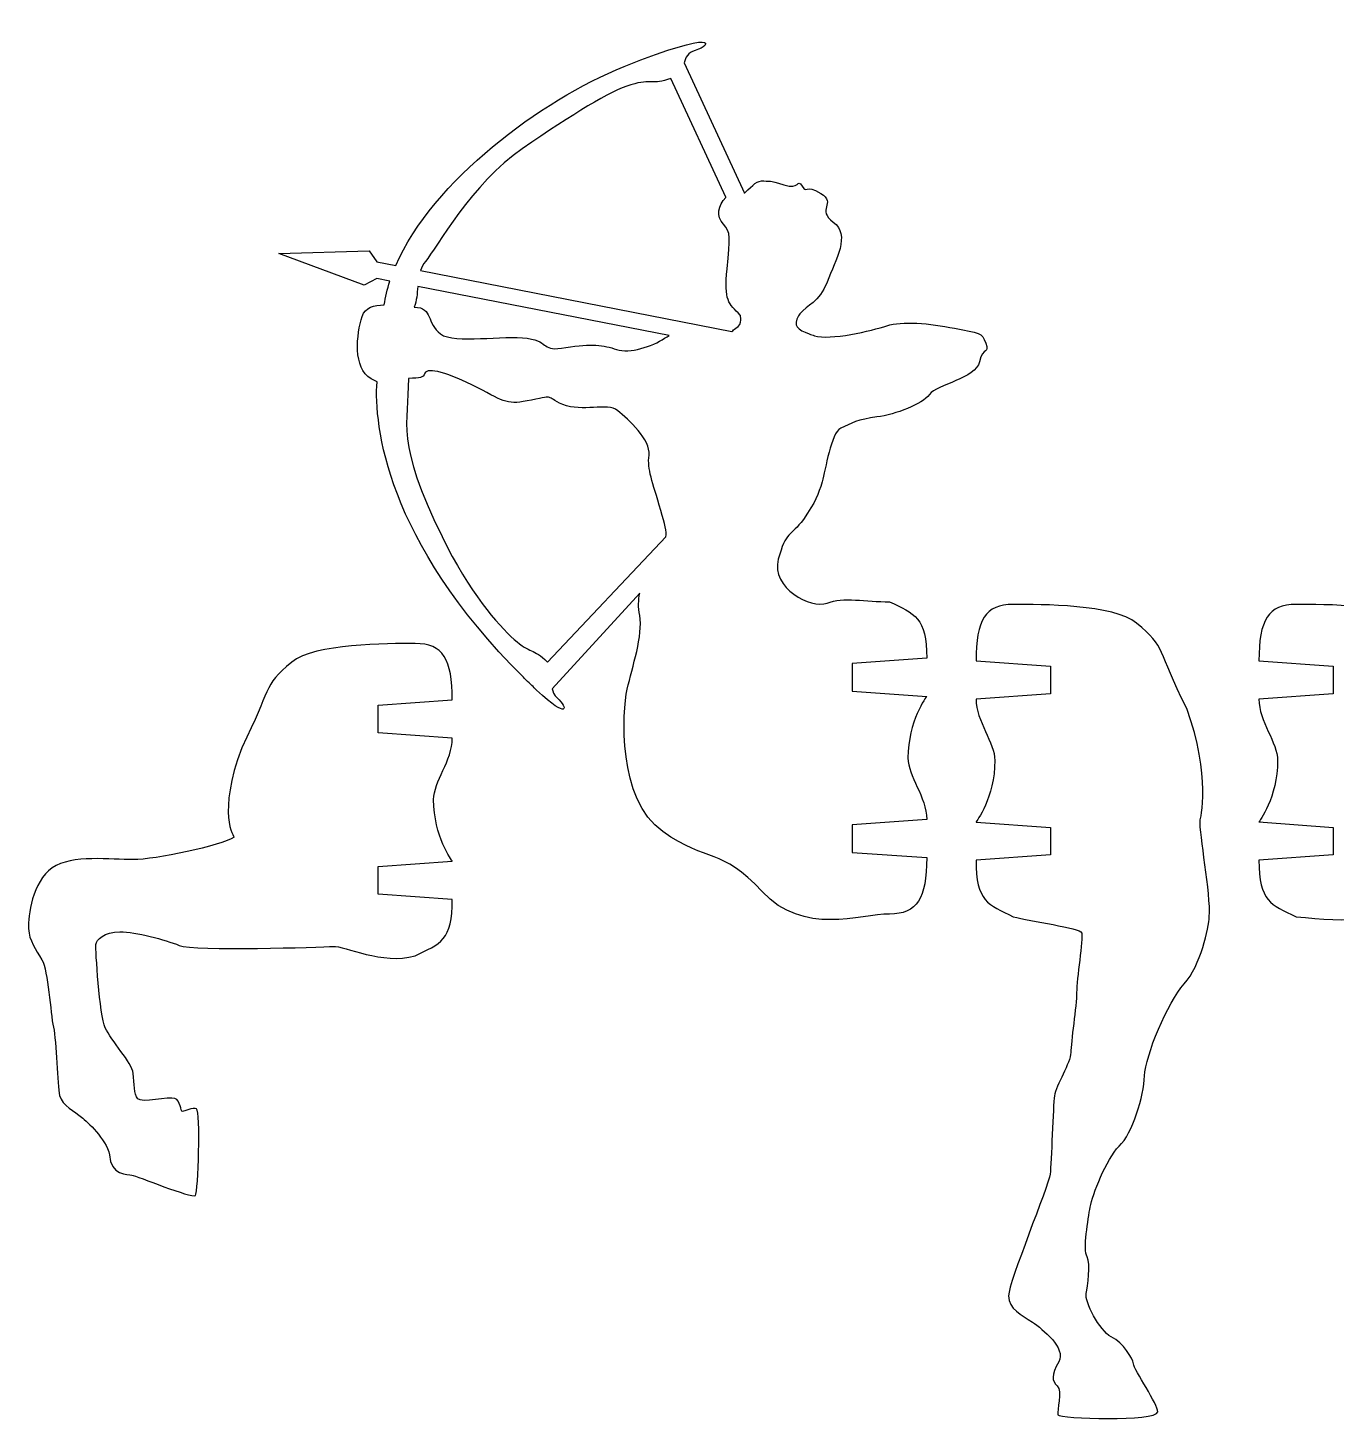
# Model space of a CAD drawing. Extents: x -102 to 434, y -1398 to -13.
# Drawn here: x 57.7 to 180.8, y -144.8 to -13.5 of the extents above; entities that cross this region are included whole.
import ezdxf

# ---------------------------------------------------------------- set-up
doc = ezdxf.new("R2010")
doc.units = 0
doc.layers.add('LAYER_1', color=7, linetype='CONTINUOUS')

msp = doc.modelspace()

# ---------------------------------------------------------------- linework, layer by layer
at = {"layer": 'LAYER_1'}
for points, knots in [([(147.85, -43.2), (147.49, -42.14), (147.26, -42.26), (144.9, -41.79), (142.55, -41.32), (139.96, -41.08), (138.55, -41.55), (137.14, -42.02), (133.15, -42.96), (131.73, -42.49), (131.55, -42.43), (131.38, -42.38), (131.23, -42.32), (130.15, -41.92), (129.65, -41.54), (130.23, -40.61), (130.27, -40.55), (130.32, -40.49), (130.36, -40.44), (131.05, -39.55), (132.14, -39.43), (132.91, -37.44), (133.73, -35.32), (135.15, -32.97), (133.5, -31.79), (131.85, -30.61), (133.85, -30.03), (132.32, -29.09), (130.79, -28.15), (131.04, -29.18), (130.56, -28.4), (130.07, -27.63), (130.36, -28.82), (128.84, -28.29), (127.32, -27.76), (127.62, -27.98), (126.96, -27.92), (126.3, -27.85), (125.99, -28.29), (125.18, -29.02), (125.16, -29.04), (125.14, -29.05), (125.13, -29.07), (125.13, -29.07), (119.47, -16.79), (119.47, -16.79), (119.47, -16.79), (119.47, -16.79), (119.47, -16.79), (119.61, -16.3), (119.76, -15.84), (120.51, -15.62), (122.09, -15.15), (122.85, -13.51), (113.8, -17.15), (105.96, -20.31), (95.78, -27.89), (92.31, -35.88), (92.31, -35.88), (90.51, -35.53), (90.51, -35.53), (90.51, -35.53), (89.81, -34.51), (89.81, -34.51), (89.81, -34.51), (81.3, -34.76), (81.3, -34.76), (81.3, -34.76), (89.33, -37.73), (89.33, -37.73), (89.33, -37.73), (90.51, -37.11), (90.51, -37.11), (90.51, -37.11), (91.75, -37.36), (91.75, -37.36), (91.51, -38.1), (91.33, -38.85), (91.22, -39.59), (90.24, -39.6), (89.42, -39.81), (89.14, -40.67), (88.61, -42.32), (88.25, -45.55), (89.99, -46.55), (90.25, -46.68), (90.41, -46.78), (90.54, -46.83), (90.27, -50.9), (91.34, -61.71), (104.32, -74.65), (104.41, -74.74), (104.5, -74.83), (104.59, -74.91), (104.95, -75.27), (105.28, -75.58), (105.57, -75.86), (108.69, -78.77), (108.49, -77.47), (107.53, -76.61), (107.18, -76.3), (107.07, -76.01), (107.04, -75.72), (107.04, -75.72), (115.27, -66.72), (115.27, -66.72), (115.14, -67.39), (115.13, -68.06), (115.27, -68.82), (115.62, -70.72), (114.56, -73.65), (114.1, -75.77), (113.63, -77.89), (113.15, -86.12), (117.45, -89.18), (121.74, -92.23), (122.91, -90.59), (126.8, -94.82), (130.68, -99.05), (136.06, -96.94), (138.79, -96.94), (141.41, -96.94), (142.29, -95.48), (142.29, -91.63), (142.29, -91.63), (135.29, -91.13), (135.29, -91.13), (135.29, -91.13), (135.29, -88.53), (135.29, -88.53), (135.29, -88.53), (142.29, -88.03), (142.29, -88.03), (142.29, -85.92), (140.53, -83.94), (140.53, -82.24), (140.53, -78.78), (142.29, -76.45), (142.29, -76.45), (142.29, -76.45), (135.29, -75.95), (135.29, -75.95), (135.29, -75.95), (135.29, -73.35), (135.29, -73.35), (135.29, -73.35), (142.29, -72.85), (142.29, -72.85), (142.29, -69), (141.16, -68.65), (138.79, -67.54), (136.56, -67.54), (134.44, -67.07), (132.91, -67.66), (131.38, -68.25), (127.62, -66.25), (128.32, -63.54), (129.03, -60.84), (129.5, -61.43), (130.68, -59.78), (131.85, -58.13), (132.09, -57.43), (132.44, -56.25), (132.79, -55.08), (133.26, -51.67), (134.2, -51.2), (135.15, -50.72), (135.85, -50.37), (137.61, -50.14), (139.38, -49.9), (141.85, -48.96), (142.55, -48.02), (143.26, -47.08), (146.9, -46.49), (147.26, -44.96), (147.61, -43.43), (148.2, -44.26), (147.85, -43.2)], [0, 0, 0, 0, 1, 1, 1, 2, 2, 2, 3, 3, 3, 4, 4, 4, 5, 5, 5, 6, 6, 6, 7, 7, 7, 8, 8, 8, 9, 9, 9, 10, 10, 10, 11, 11, 11, 12, 12, 12, 13, 13, 13, 14, 14, 14, 15, 15, 15, 16, 16, 16, 17, 17, 17, 18, 18, 18, 19, 19, 19, 20, 20, 20, 21, 21, 21, 22, 22, 22, 23, 23, 23, 24, 24, 24, 25, 25, 25, 26, 26, 26, 27, 27, 27, 28, 28, 28, 29, 29, 29, 30, 30, 30, 31, 31, 31, 32, 32, 32, 33, 33, 33, 34, 34, 34, 35, 35, 35, 36, 36, 36, 37, 37, 37, 38, 38, 38, 39, 39, 39, 40, 40, 40, 41, 41, 41, 42, 42, 42, 43, 43, 43, 44, 44, 44, 45, 45, 45, 46, 46, 46, 47, 47, 47, 48, 48, 48, 49, 49, 49, 50, 50, 50, 51, 51, 51, 52, 52, 52, 53, 53, 53, 54, 54, 54, 55, 55, 55, 56, 56, 56, 57, 57, 57, 58, 58, 58, 59, 59, 59, 59]), ([(124.33, -41.79), (124.16, -41.89), (124.05, -41.99), (123.96, -42.09), (123.96, -42.09), (94.64, -36.34), (94.64, -36.34), (94.75, -36.04), (94.89, -35.76), (95.11, -35.5), (96.1, -34.26), (99.48, -28.11), (104.22, -24.88), (109.06, -21.58), (112.45, -19.45), (114.45, -18.86), (116.45, -18.27), (116.39, -18.92), (118.21, -18.27), (118.21, -18.27), (123.38, -29.45), (123.38, -29.45), (123.37, -29.46), (123.37, -29.46), (123.37, -29.46), (122.66, -30.23), (122.45, -31.23), (123.15, -32), (123.86, -32.77), (123.8, -33.2), (123.5, -36.2), (123.21, -39.2), (123.62, -39.43), (124.74, -40.55), (124.74, -40.55), (125.03, -41.37), (124.33, -41.79)], [0, 0, 0, 0, 1, 1, 1, 2, 2, 2, 3, 3, 3, 4, 4, 4, 5, 5, 5, 6, 6, 6, 7, 7, 7, 8, 8, 8, 9, 9, 9, 10, 10, 10, 11, 11, 11, 12, 12, 12, 12]), ([(117.62, -42.73), (116.45, -43.49), (114.33, -44.2), (113.1, -43.79), (111.86, -43.37), (110.74, -43.2), (108.33, -43.61), (105.92, -44.02), (106.92, -43.08), (104.69, -42.73), (102.45, -42.38), (97.87, -43.31), (96.52, -42.32), (95.16, -41.32), (95.87, -39.85), (94.05, -39.79), (94.28, -39.19), (94.32, -38.53), (94.38, -37.86), (94.38, -37.86), (118.05, -42.46), (118.05, -42.46), (117.92, -42.54), (117.78, -42.63), (117.62, -42.73)], [0, 0, 0, 0, 1, 1, 1, 2, 2, 2, 3, 3, 3, 4, 4, 4, 5, 5, 5, 6, 6, 6, 7, 7, 7, 8, 8, 8, 8]), ([(117.74, -61.43), (117.74, -61.43), (106.58, -73.21), (106.58, -73.21), (105.22, -71.87), (104.99, -72.46), (103.45, -71.08), (101.9, -69.69), (99.25, -66.66), (96.66, -61.4), (92.23, -52.38), (93.49, -50.85), (93.5, -46.52), (94.63, -46.43), (94.85, -46.5), (95.05, -46.02), (95.28, -45.43), (97.28, -45.96), (99.98, -47.37), (102.69, -48.78), (102.75, -49.02), (105.1, -48.55), (107.45, -48.08), (106.22, -48.2), (108.04, -48.96), (109.86, -49.72), (112.21, -48.73), (113.21, -49.55), (114.21, -50.37), (116.33, -52.31), (116.15, -53.72), (115.98, -55.13), (116.45, -56.13), (117.27, -58.96), (117.65, -60.26), (117.81, -60.91), (117.74, -61.43)], [0, 0, 0, 0, 1, 1, 1, 2, 2, 2, 3, 3, 3, 4, 4, 4, 5, 5, 5, 6, 6, 6, 7, 7, 7, 8, 8, 8, 9, 9, 9, 10, 10, 10, 11, 11, 11, 12, 12, 12, 12]), ([(168.9, -97.19), (168.83, -98.22), (168.11, -101.77), (166.53, -103.51), (164.96, -105.25), (162.87, -110.3), (162.8, -112.18), (162.74, -114.05), (161.66, -117.61), (160.41, -118.81), (159.16, -120.02), (157.91, -123.41), (157.69, -124.53), (157.48, -125.64), (157, -128.55), (157.39, -129.21), (157.78, -129.89), (157.43, -131.97), (157.3, -132.68), (157.17, -133.4), (158.53, -136.16), (159.67, -136.74), (160.81, -137.32), (161.69, -138.76), (161.75, -139.29), (161.82, -139.83), (164.12, -143.21), (164.05, -143.81), (163.95, -144.78), (154.78, -144.45), (154.65, -144.08), (154.52, -143.7), (155.11, -141.84), (154.59, -141.37), (154.06, -140.9), (154, -140.37), (154.72, -139.09), (155.44, -137.82), (153.23, -136.03), (152.24, -135.36), (151.25, -134.69), (150, -134.15), (150, -132.88), (150, -131.61), (153.78, -122.5), (153.91, -121.42), (154.04, -120.35), (154.19, -114.99), (154.32, -114.05), (154.46, -113.11), (155.86, -110.92), (155.86, -109.98), (155.86, -109.04), (156.41, -105.52), (156.41, -104.32), (156.41, -103.11), (157.02, -99.26), (156.89, -98.73), (156.76, -98.19), (151.99, -97.67), (150.44, -97.19), (148.07, -96.07), (146.94, -95.73), (146.94, -91.88), (146.94, -91.88), (153.94, -91.38), (153.94, -91.38), (153.94, -91.38), (153.94, -88.78), (153.94, -88.78), (153.94, -88.78), (146.94, -88.28), (146.94, -88.28), (146.94, -88.28), (148.71, -85.95), (148.71, -82.49), (148.71, -80.79), (146.94, -78.81), (146.94, -76.7), (146.94, -76.7), (153.94, -76.2), (153.94, -76.2), (153.94, -76.2), (153.94, -73.6), (153.94, -73.6), (153.94, -73.6), (146.94, -73.1), (146.94, -73.1), (146.94, -69.25), (147.82, -67.79), (150.44, -67.79), (153.06, -67.79), (159.92, -67.78), (162.06, -69.54), (164.9, -71.88), (163.92, -71.95), (166.77, -77.6), (169.12, -83.86), (168.04, -88.13), (168.04, -88.13), (167.93, -89.31), (169.06, -95.07), (168.9, -97.19)], [0, 0, 0, 0, 1, 1, 1, 2, 2, 2, 3, 3, 3, 4, 4, 4, 5, 5, 5, 6, 6, 6, 7, 7, 7, 8, 8, 8, 9, 9, 9, 10, 10, 10, 11, 11, 11, 12, 12, 12, 13, 13, 13, 14, 14, 14, 15, 15, 15, 16, 16, 16, 17, 17, 17, 18, 18, 18, 19, 19, 19, 20, 20, 20, 21, 21, 21, 22, 22, 22, 23, 23, 23, 24, 24, 24, 25, 25, 25, 26, 26, 26, 27, 27, 27, 28, 28, 28, 29, 29, 29, 30, 30, 30, 31, 31, 31, 32, 32, 32, 33, 33, 33, 34, 34, 34, 34]), ([(194.66, -88.13), (193.59, -93.1), (190.79, -91.95), (188.15, -95.4), (186.31, -97.82), (181.8, -97.66), (177.07, -97.19), (174.7, -96.07), (173.57, -95.73), (173.57, -91.88), (173.57, -91.88), (180.57, -91.38), (180.57, -91.38), (180.57, -91.38), (180.57, -88.78), (180.57, -88.78), (180.57, -88.78), (173.57, -88.27), (173.57, -88.27), (173.57, -88.27), (175.33, -85.95), (175.33, -82.49), (175.33, -80.79), (173.57, -78.81), (173.57, -76.7), (173.57, -76.7), (180.57, -76.2), (180.57, -76.2), (180.57, -76.2), (180.57, -73.6), (180.57, -73.6), (180.57, -73.6), (173.57, -73.1), (173.57, -73.1), (173.57, -69.25), (174.45, -67.79), (177.07, -67.79), (179.68, -67.79), (186.54, -67.78), (188.69, -69.54), (191.52, -71.87), (190.54, -71.95), (193.4, -77.6), (195.74, -83.86), (194.66, -88.13), (194.66, -88.13)], [0, 0, 0, 0, 1, 1, 1, 2, 2, 2, 3, 3, 3, 4, 4, 4, 5, 5, 5, 6, 6, 6, 7, 7, 7, 8, 8, 8, 9, 9, 9, 10, 10, 10, 11, 11, 11, 12, 12, 12, 13, 13, 13, 14, 14, 14, 15, 15, 15, 15]), ([(97.63, -80.38), (97.63, -82.49), (95.87, -84.47), (95.87, -86.17), (95.87, -89.63), (97.63, -91.96), (97.63, -91.96), (97.63, -91.96), (90.64, -92.46), (90.64, -92.46), (90.64, -92.46), (90.64, -95.06), (90.64, -95.06), (90.64, -95.06), (97.63, -95.56), (97.63, -95.56), (97.63, -99.41), (96.51, -99.75), (94.13, -100.87), (91.03, -101.76), (87.49, -99.91), (86.4, -99.99), (85.32, -100.07), (73.3, -100.43), (71.93, -99.89), (70.57, -99.36), (67.85, -98.61), (66.34, -98.61), (64.84, -98.61), (64.11, -99.37), (64.07, -99.8), (64.03, -100.23), (64.41, -106.49), (64.96, -107.66), (65.5, -108.82), (67.47, -110.96), (67.59, -111.94), (67.71, -112.92), (67.65, -113.9), (68.01, -114.33), (68.37, -114.76), (70.97, -114.11), (71.51, -114.3), (72.05, -114.49), (72.05, -115.53), (72.23, -115.53), (72.41, -115.53), (73.2, -115.1), (73.56, -115.28), (73.92, -115.47), (73.74, -123.13), (73.44, -123.44), (73.14, -123.75), (67.83, -121.57), (67.47, -121.51), (67.11, -121.45), (65.42, -121.57), (65.36, -119.6), (65, -118.07), (63.31, -116.54), (62.71, -116.05), (62.11, -115.56), (60.91, -115), (60.66, -114.02), (60.42, -113.04), (60.38, -108.95), (60.08, -107.6), (59.78, -106.25), (59.6, -102.29), (58.99, -101.25), (58.39, -100.21), (57.79, -99.47), (57.73, -98.31), (57.67, -97.14), (58.09, -93.89), (59.96, -92.6), (61.82, -91.31), (65.53, -91.82), (67.58, -91.82), (69.63, -91.82), (75.89, -90.51), (77.09, -89.7), (77.09, -89.7), (75.46, -87.54), (77.8, -81.28), (80.66, -75.63), (79.68, -75.56), (82.51, -73.22), (84.66, -71.46), (91.52, -71.47), (94.13, -71.47), (96.75, -71.47), (97.63, -72.93), (97.63, -76.78), (97.63, -76.78), (90.64, -77.28), (90.64, -77.28), (90.64, -77.28), (90.64, -79.88), (90.64, -79.88), (90.64, -79.88), (97.63, -80.38), (97.63, -80.38)], [0, 0, 0, 0, 1, 1, 1, 2, 2, 2, 3, 3, 3, 4, 4, 4, 5, 5, 5, 6, 6, 6, 7, 7, 7, 8, 8, 8, 9, 9, 9, 10, 10, 10, 11, 11, 11, 12, 12, 12, 13, 13, 13, 14, 14, 14, 15, 15, 15, 16, 16, 16, 17, 17, 17, 18, 18, 18, 19, 19, 19, 20, 20, 20, 21, 21, 21, 22, 22, 22, 23, 23, 23, 24, 24, 24, 25, 25, 25, 26, 26, 26, 27, 27, 27, 28, 28, 28, 29, 29, 29, 30, 30, 30, 31, 31, 31, 32, 32, 32, 33, 33, 33, 34, 34, 34, 34])]:
    msp.add_open_spline(points, degree=3, knots=knots, dxfattribs=at)

doc.saveas('drawing.dxf')
